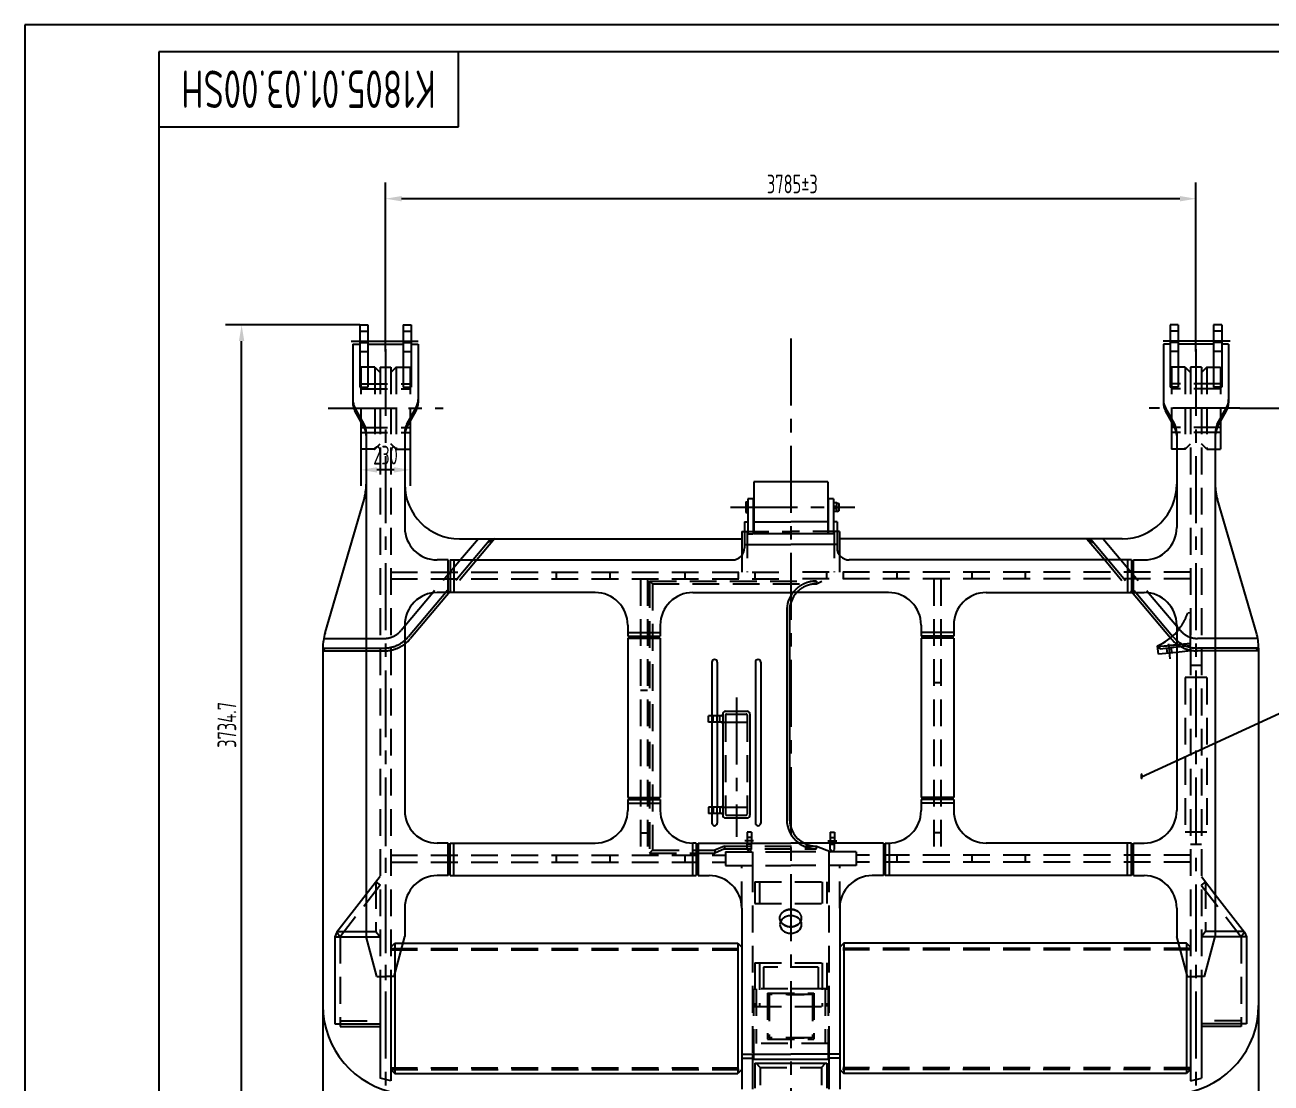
# Model space of a CAD drawing. Header units: millimetres. Extents: x 0 to 10500, y 0 to 7425.
# Drawn here: x 0 to 5819, y 2485 to 7425 of the extents above; entities that cross this region are included whole.
import ezdxf
from ezdxf.enums import TextEntityAlignment as Align

# ---------------------------------------------------------------- set-up
doc = ezdxf.new("R2010")
doc.units = ezdxf.units.MM
doc.header["$LTSCALE"] = 250
doc.linetypes.add('F', pattern=[0.75, 0.5, -0.25])
doc.linetypes.add('G', pattern=[2, 1.25, -0.25, 0.25, -0.25])
for name, color, linetype in [('01', 7, 'Continuous'), ('02', 1, 'Continuous'), ('04', 2, 'F'), ('05', 4, 'G'), ('08', 1, 'Continuous'), ('11', 3, 'Continuous')]:
    doc.layers.add(name, color=color, linetype=linetype)
doc.styles.get("Standard").update_dxf_attribs({"font": 'isocp', "width": 0.707, "bigfont": 'intecad.shx'})
doc.dimstyles.new('INTE', dxfattribs={"dimscale": 25, "dimtxt": 3.5, "dimasz": 3, "dimexe": 3, "dimexo": 0, "dimgap": 1, "dimtad": 1, "dimdec": 3, "dimzin": 9, "dimdsep": 46, "dimtxsty": 'Standard', "dimcen": 0, "dimclrd": 1, "dimclre": 1, "dimclrt": 3, "dimaunit": 1, "dimadec": 0, "dimazin": 0, "dimtfac": 1, "dimtdec": 3, "dimtmove": 0, "dimatfit": 0, "dimfxl": 1, "dimarcsym": 0})

# ---------------------------------------------------------------- blocks, each defined once
blk = doc.blocks.new('*D53')
at = {"layer": '08', "color": 1, "lineweight": -2}
for p, q in [((5673.8, 5635.6), (6094.2, 5635.6)), ((6019.2, 2364.6), (6019.2, 5560.6)), ((3576.3, 2289.6), (6094.2, 2289.6))]:
    blk.add_line(p, q, dxfattribs=at)
at = {"layer": '08', "color": 1}
for points in [[(6006.7, 5560.6), (6031.7, 5560.6), (6019.2, 5635.6)], [(6006.7, 2364.6), (6031.7, 2364.6), (6019.2, 2289.6)]]:
    blk.add_solid(points, dxfattribs=at)
at = {"layer": 'Defpoints', "color": 0}
for p in [(5673.8, 5635.6), (6019.2, 5635.6), (3576.3, 2289.6)]:
    blk.add_point(p, dxfattribs=at)
at = {"layer": '08', "color": 3, "insert": (5950.5, 3962.6), "char_height": 87.5, "attachment_point": 5, "rotation": 90}
blk.add_mtext('3346', dxfattribs=at)
blk = doc.blocks.new('*D54')
at = {"layer": '08', "color": 1, "lineweight": -2}
for p, q in [((1563.3, 6024.3), (937, 6024.3)), ((1012, 2364.6), (1012, 5949.3)), ((3576.3, 2289.6), (937, 2289.6))]:
    blk.add_line(p, q, dxfattribs=at)
at = {"layer": '08', "color": 1}
for points in [[(999.5, 5949.3), (1024.5, 5949.3), (1012, 6024.3)], [(999.5, 2364.6), (1024.5, 2364.6), (1012, 2289.6)]]:
    blk.add_solid(points, dxfattribs=at)
at = {"layer": 'Defpoints', "color": 0}
for p in [(1012, 6024.3), (1563.3, 6024.3), (3576.3, 2289.6)]:
    blk.add_point(p, dxfattribs=at)
at = {"layer": '08', "color": 3, "insert": (943.2, 4157), "char_height": 87.5, "attachment_point": 5, "rotation": 90}
blk.add_mtext('3734.7', dxfattribs=at)
blk = doc.blocks.new('*D52')
at = {"layer": '08', "color": 1, "lineweight": -2}
for p, q in [((1683.8, 5900.6), (1683.8, 6688.7)), ((5468.8, 5900.6), (5468.8, 6688.7)), ((5393.8, 6613.7), (1758.8, 6613.7))]:
    blk.add_line(p, q, dxfattribs=at)
at = {"layer": '08', "color": 1}
for points in [[(1758.8, 6626.2), (1758.8, 6601.2), (1683.8, 6613.7)], [(5393.8, 6626.2), (5393.8, 6601.2), (5468.8, 6613.7)]]:
    blk.add_solid(points, dxfattribs=at)
at = {"layer": 'Defpoints', "color": 0}
for p in [(1683.8, 6613.7), (1683.8, 5900.6), (5468.8, 5900.6)]:
    blk.add_point(p, dxfattribs=at)
at = {"layer": '08', "color": 3, "insert": (3583.7, 6682.4), "char_height": 87.5, "attachment_point": 5}
blk.add_mtext('3785%%p3', dxfattribs=at)
blk = doc.blocks.new('*D55')
at = {"layer": '08', "color": 1, "lineweight": -2}
for p, q in [((1391.3, 2847.3), (1391.3, 1779.2)), ((5761.3, 2847.3), (5761.3, 1779.2)), ((5686.3, 1854.2), (1466.3, 1854.2))]:
    blk.add_line(p, q, dxfattribs=at)
at = {"layer": '08', "color": 1}
for points in [[(1466.3, 1866.7), (1466.3, 1841.7), (1391.3, 1854.2)], [(5686.3, 1866.7), (5686.3, 1841.7), (5761.3, 1854.2)]]:
    blk.add_solid(points, dxfattribs=at)
at = {"layer": 'Defpoints', "color": 0}
for p in [(1391.3, 2847.3), (5761.3, 2847.3), (1391.3, 1854.2)]:
    blk.add_point(p, dxfattribs=at)
at = {"layer": '08', "color": 3, "insert": (3576.3, 1923), "char_height": 87.5, "attachment_point": 5}
blk.add_mtext('4370', dxfattribs=at)
blk = doc.blocks.new('*D56')
at = {"layer": '08', "color": 1, "lineweight": -2}
for p, q in [((1568.8, 5444.6), (1568.8, 5272.7)), ((1798.8, 5444.6), (1798.8, 5272.7)), ((1723.8, 5347.7), (1643.8, 5347.7))]:
    blk.add_line(p, q, dxfattribs=at)
at = {"layer": '08', "color": 1}
for points in [[(1643.8, 5360.2), (1643.8, 5335.2), (1568.8, 5347.7)], [(1723.8, 5360.2), (1723.8, 5335.2), (1798.8, 5347.7)]]:
    blk.add_solid(points, dxfattribs=at)
at = {"layer": 'Defpoints', "color": 0}
for p in [(1568.8, 5444.6), (1798.8, 5444.6), (1568.8, 5347.7)]:
    blk.add_point(p, dxfattribs=at)
at = {"layer": '08', "color": 3, "insert": (1683.8, 5416.4), "char_height": 87.5, "attachment_point": 5}
blk.add_mtext('230', dxfattribs=at)
blk = doc.blocks.new('*U70', base_point=(251.96, 168.31))
at = {"layer": '01'}
for p, q in [((251.96, 168.31), (251.96, 182.31)), ((195.96, 168.31), (251.96, 168.31))]:
    blk.add_line(p, q, dxfattribs=at)
blk = doc.blocks.new('*U71')
at = {"layer": '04'}
blk.add_blockref('*U70', (0, 0), dxfattribs=at)
blk = doc.blocks.new('*U72')
at = {"layer": '01'}
for points in [[(415, 292), (25, 292)], [(25, 292), (25, 5)]]:
    blk.add_lwpolyline(points, dxfattribs=at)
at = {"layer": '02'}
for points in [[(420, 297), (0, 297)], [(0, 297), (0, 0)]]:
    blk.add_lwpolyline(points, dxfattribs=at)

msp = doc.modelspace()

# ---------------------------------------------------------------- hatches: boundary and pattern name
at = {"layer": '02'}
for points in [[(2193.3372, 5025.6397), (2176.3281, 5025.6397), (2160.173, 5006.4924)], [(4976.3281, 5025.6397), (4959.3191, 5025.6397), (4992.4833, 5006.4924)], [(1404.3281, 4515.6397), (1391.3281, 4515.6397), (1391.3281, 4502.6397)], [(5300.9858, 4512.7418), (5289.9939, 4521.64), (5291.0407, 4511.695)], [(5761.3281, 4515.6397), (5748.3281, 4515.6397), (5761.3281, 4502.6397)]]:
    msp.add_hatch(color=256, dxfattribs=at).paths.add_polyline_path(points)

# ---------------------------------------------------------------- linework, layer by layer
for p, q in [((5293.6578, 4486.8323), (5289.4364, 4526.9361)), ((5378.2, 4530.9249), (5289.9939, 4521.64)), ((5289.9939, 4521.64), (5300.9858, 4512.7418)), ((5300.9858, 4512.7418), (5378.2, 4520.8696))]:
    msp.add_line(p, q)
msp.add_arc((5189.4441, 4760.426), 254, 293.18306968, 318.21121083)
at = {"layer": '01', "color": 7, "linetype": 'Continuous'}
for p, q in [((1563.3281, 6024.3397), (1563.3281, 5734.162)), ((1601.3281, 6024.3397), (1601.3281, 5734.162)), ((1766.3281, 6024.3397), (1766.3281, 5734.162)), ((1804.3281, 6024.3397), (1804.3281, 5734.162)), ((5348.3281, 6024.3397), (5348.3281, 5734.162)), ((5386.3281, 6024.3397), (5386.3281, 5734.162)), ((5551.3281, 6024.3397), (5551.3281, 5734.162)), ((5589.3281, 6024.3397), (5589.3281, 5734.162)), ((1531.3281, 5933.9621), (1563.3281, 5933.9621)), ((1531.3281, 5933.9621), (1531.3281, 5660.5274)), ((1601.3281, 5933.9621), (1766.3281, 5933.9621)), ((1804.3281, 5933.9621), (1836.3281, 5933.9621)), ((1836.3281, 5933.9621), (1836.3281, 5660.5274)), ((5316.3281, 5933.9621), (5316.3281, 5660.5274)), ((5348.3281, 5933.9621), (5316.3281, 5933.9621)), ((5551.3281, 5933.9621), (5386.3281, 5933.9621)), ((5621.3281, 5933.9621), (5589.3281, 5933.9621)), ((5621.3281, 5933.9621), (5621.3281, 5660.5274)), ((1584.2867, 5560.3956), (1540.8696, 5638.6593)), ((1584.2867, 5545.3956), (1540.8696, 5623.6593)), ((1783.3696, 5560.3956), (1826.7867, 5638.6593)), ((1783.3696, 5545.3956), (1826.7867, 5623.6593)), ((5369.2867, 5560.3956), (5325.8696, 5638.6593)), ((5369.2867, 5545.3956), (5325.8696, 5623.6593)), ((5568.3696, 5560.3956), (5611.7867, 5638.6593)), ((5568.3696, 5545.3956), (5611.7867, 5623.6593)), ((1568.8281, 5573.2612), (1568.8281, 5444.6397)), ((1798.8281, 5573.2612), (1798.8281, 5444.6397)), ((5353.8281, 5573.2612), (5353.8281, 5444.6397)), ((5583.8281, 5573.2612), (5583.8281, 5444.6397)), ((1593.8281, 5523.5274), (1593.8281, 3169.2423)), ((1773.8281, 5523.5274), (1773.8281, 5079.1397)), ((5378.8281, 5523.5274), (5378.8281, 5079.1397)), ((5558.8281, 5523.5274), (5558.8281, 3169.2423)), ((1593.8281, 5444.6397), (1568.8281, 5444.6397)), ((1773.8281, 5444.6397), (1798.8281, 5444.6397)), ((5378.8281, 5444.6397), (5353.8281, 5444.6397)), ((5558.8281, 5444.6397), (5583.8281, 5444.6397)), ((3748.8281, 5292.3341), (3403.8281, 5292.3341)), ((3403.8281, 5292.3341), (3403.8281, 5049.0463)), ((3748.8281, 5292.3341), (3748.8281, 5049.0463)), ((1401.5944, 4587.2663), (1583.5619, 5209.0131)), ((3366.3281, 5198.5637), (3376.3281, 5198.5637)), ((3366.3281, 5198.5637), (3366.3281, 5148.5637)), ((3376.3281, 5211.8767), (3376.3281, 5049.0463)), ((3401.3281, 5211.8767), (3376.3281, 5211.8767)), ((3376.3281, 5198.5637), (3376.3281, 5173.5637)), ((3401.3281, 5211.8767), (3401.3281, 5049.0463)), ((3751.3281, 5211.8767), (3751.3281, 5049.0463)), ((3776.3281, 5211.8767), (3751.3281, 5211.8767)), ((3776.3281, 5211.8767), (3776.3281, 5049.0463)), ((3791.3281, 5193.5637), (3801.3281, 5190.8842)), ((3801.3281, 5190.8842), (3801.3281, 5156.2432)), ((5751.0619, 4587.2663), (5569.0944, 5209.0131)), ((3366.3281, 5148.5637), (3376.3281, 5148.5637)), ((3376.3281, 5148.5637), (3376.3281, 5173.5637)), ((3791.3281, 5153.5637), (3801.3281, 5156.2432)), ((3360.266, 5104.7955), (3376.3281, 5104.7955)), ((3360.266, 5104.7955), (3360.266, 4984.1397)), ((3401.3281, 5104.7955), (3576.3281, 5104.7955)), ((3751.3281, 5104.7955), (3576.3281, 5104.7955)), ((3792.3902, 5104.7955), (3776.3281, 5104.7955)), ((3792.3902, 5104.7955), (3792.3902, 4984.1397)), ((2028.8281, 5025.6397), (3348.3281, 5025.6397)), ((2193.3372, 5025.6397), (2160.173, 5006.4924)), ((3348.3281, 5060.6397), (3348.3281, 4949.234)), ((3348.3281, 5060.6397), (3360.3281, 5060.6397)), ((3376.3281, 5049.0463), (3401.3281, 5049.0463)), ((3748.8281, 5049.0463), (3403.8281, 5049.0463)), ((3776.3281, 5049.0463), (3751.3281, 5049.0463)), ((3804.3281, 5060.6397), (3792.3281, 5060.6397)), ((3804.3281, 5060.6397), (3804.3281, 4949.234)), ((5123.8281, 5025.6397), (3804.3281, 5025.6397)), ((4959.3191, 5025.6397), (4992.4833, 5006.4924)), ((3360.266, 4999.1397), (3576.3281, 4999.1397)), ((3792.3902, 4999.1397), (3576.3281, 4999.1397)), ((1976.3281, 4927.1397), (1925.8281, 4927.1397)), ((1976.3281, 4775.1397), (1976.3281, 4927.1397)), ((1985.3281, 4927.1397), (3303.266, 4927.1397)), ((1985.3281, 4927.1397), (1985.3281, 4775.1397)), ((2003.3281, 4927.1397), (2003.3281, 4775.1397)), ((5167.3281, 4927.1397), (3849.3902, 4927.1397)), ((5149.3281, 4927.1397), (5149.3281, 4775.1397)), ((5167.3281, 4927.1397), (5167.3281, 4775.1397)), ((5176.3281, 4775.1397), (5176.3281, 4927.1397)), ((5176.3281, 4927.1397), (5226.8281, 4927.1397)), ((1976.3281, 4775.1397), (1925.8281, 4775.1397)), ((3119.3281, 4775.1397), (3576.3281, 4775.1397)), ((4033.3281, 4775.1397), (3576.3281, 4775.1397)), ((5176.3281, 4775.1397), (5226.8281, 4775.1397)), ((3557.3281, 4688.6397), (3557.3281, 3717.6397)), ((3570.3281, 4688.6397), (3570.3281, 3717.6397)), ((2815.3281, 4623.1397), (2815.3281, 4571.1397)), ((2967.3281, 4623.1397), (2967.3281, 4571.1397)), ((4185.3281, 4623.1397), (4185.3281, 4571.1397)), ((4337.3281, 4623.1397), (4337.3281, 4571.1397)), ((1395.3301, 4560.6397), (1593.8281, 4560.6397)), ((2815.3281, 4589.1397), (2967.3281, 4589.1397)), ((2815.3281, 4571.1397), (2967.3281, 4571.1397)), ((2815.3281, 4562.1397), (2815.3281, 3818.1397)), ((2815.3281, 4562.1397), (2967.3281, 4562.1397)), ((2967.3281, 4562.1397), (2967.3281, 3818.1397)), ((4337.3281, 4589.1397), (4185.3281, 4589.1397)), ((4337.3281, 4571.1397), (4185.3281, 4571.1397)), ((4185.3281, 4562.1397), (4185.3281, 3818.1397)), ((4337.3281, 4562.1397), (4185.3281, 4562.1397)), ((4337.3281, 4562.1397), (4337.3281, 3818.1397)), ((5757.3262, 4560.6397), (5558.8281, 4560.6397)), ((1391.3281, 4515.6397), (1391.3281, 3865.5965)), ((1391.3281, 4515.6397), (1593.8281, 4515.6397)), ((1404.3281, 4515.6397), (1391.3281, 4502.6397)), ((1391.3281, 4502.6397), (1593.8281, 4502.6397)), ((5378.2, 4495.7315), (5293.6578, 4486.8323)), ((5761.3281, 4515.6397), (5558.8281, 4515.6397)), ((5761.3281, 4502.6397), (5558.8281, 4502.6397)), ((5748.3281, 4515.6397), (5761.3281, 4502.6397)), ((5748.3281, 4515.6397), (5761.3281, 4502.6397)), ((5761.3281, 4515.6397), (5761.3281, 3865.5965)), ((3208.3281, 4449.6397), (3208.3281, 4199.1397)), ((3233.3281, 4449.6397), (3233.3281, 4199.1397)), ((3411.3281, 4449.6397), (3411.3281, 3698.6397)), ((3436.3281, 4449.6397), (3436.3281, 3698.6397)), ((3208.3281, 4170.1397), (3208.3281, 3773.1397)), ((3233.3281, 4170.1397), (3233.3281, 3773.1397)), ((1391.3281, 3865.5965), (1391.3281, 2847.3211)), ((5761.3281, 3865.5965), (5761.3281, 2847.3211)), ((2815.3281, 3818.1397), (2967.3281, 3818.1397)), ((2815.3281, 3809.1397), (2967.3281, 3809.1397)), ((2815.3281, 3809.1397), (2815.3281, 3757.1397)), ((2815.3281, 3791.1397), (2967.3281, 3791.1397)), ((2967.3281, 3809.1397), (2967.3281, 3757.1397)), ((4337.3281, 3818.1397), (4185.3281, 3818.1397)), ((4337.3281, 3809.1397), (4185.3281, 3809.1397)), ((4185.3281, 3809.1397), (4185.3281, 3757.1397)), ((4337.3281, 3791.1397), (4185.3281, 3791.1397)), ((4337.3281, 3809.1397), (4337.3281, 3757.1397)), ((3208.3281, 3744.1397), (3208.3281, 3698.6397)), ((3233.3281, 3744.1397), (3233.3281, 3698.6397)), ((3411.3281, 3710.1397), (3411.3281, 3698.6397)), ((3436.3281, 3710.1397), (3436.3281, 3698.6397)), ((1976.3281, 3605.1397), (1925.8281, 3605.1397)), ((1976.3281, 3453.1397), (1976.3281, 3605.1397)), ((1985.3281, 3605.1397), (2663.3281, 3605.1397)), ((1985.3281, 3453.1397), (1985.3281, 3605.1397)), ((2003.3281, 3453.1397), (2003.3281, 3605.1397)), ((3116.8281, 3605.1397), (3116.8281, 3453.1397)), ((3134.8281, 3605.1397), (3119.3281, 3605.1397)), ((3134.8281, 3605.1397), (3134.8281, 3453.1397)), ((3143.8281, 3605.1397), (3576.3281, 3605.1397)), ((3143.8281, 3605.1397), (3143.8281, 3453.1397)), ((4008.8281, 3605.1397), (3576.3281, 3605.1397)), ((4008.8281, 3605.1397), (4008.8281, 3453.1397)), ((4017.8281, 3605.1397), (4017.8281, 3453.1397)), ((4017.8281, 3605.1397), (4033.3281, 3605.1397)), ((4035.8281, 3605.1397), (4035.8281, 3453.1397)), ((5167.3281, 3605.1397), (4489.3281, 3605.1397)), ((5149.3281, 3453.1397), (5149.3281, 3605.1397)), ((5167.3281, 3453.1397), (5167.3281, 3605.1397)), ((5176.3281, 3453.1397), (5176.3281, 3605.1397)), ((5176.3281, 3605.1397), (5226.8281, 3605.1397)), ((1976.3281, 3453.1397), (1925.8281, 3453.1397)), ((1985.3281, 3453.1397), (3134.8281, 3453.1397)), ((3143.8281, 3453.1397), (3195.8281, 3453.1397)), ((4008.8281, 3453.1397), (3956.8281, 3453.1397)), ((5167.3281, 3453.1397), (4017.8281, 3453.1397)), ((5176.3281, 3453.1397), (5226.8281, 3453.1397)), ((1593.8281, 3365.5024), (1457.324, 3189.3748)), ((5558.8281, 3365.5024), (5695.3323, 3189.3748)), ((3347.8281, 3301.1397), (3347.8281, 2455.6397)), ((3804.8281, 3301.1397), (3804.8281, 2455.6397)), ((3804.8281, 3301.1397), (3804.8281, 2620.1397)), ((1457.324, 3189.3748), (1447.8281, 3167.6397)), ((1447.8281, 3167.6397), (1447.8281, 2761.6397)), ((1457.324, 3189.3748), (1472.1081, 3167.6397)), ((5695.3323, 3189.3748), (5680.5482, 3167.6397)), ((5695.3323, 3189.3748), (5704.8281, 3167.6397)), ((5704.8281, 3167.6397), (5704.8281, 2761.6397)), ((1658.8281, 2982.6397), (1658.8281, 2508.0372)), ((1708.8281, 2982.6397), (1708.8281, 2494.6397)), ((5443.8281, 2982.6397), (5443.8281, 2494.6397)), ((5493.8281, 2982.6397), (5493.8281, 2508.0372)), ((3347.8281, 2620.1397), (3576.3281, 2620.1397)), ((3397.8281, 2620.1397), (3397.8281, 2455.6397)), ((3401.8281, 2620.1397), (3401.8281, 2594.203)), ((3804.8281, 2620.1397), (3576.3281, 2620.1397)), ((3750.8281, 2620.1397), (3750.8281, 2594.203)), ((3754.8281, 2620.1397), (3754.8281, 2455.6397)), ((3347.8281, 2601.3397), (3397.8281, 2601.3397)), ((3750.8281, 2594.203), (3401.8281, 2594.203)), ((3804.8281, 2601.3397), (3754.8281, 2601.3397))]:
    msp.add_line(p, q, dxfattribs=at)
at = {"layer": '01'}
for p, q in [((1563.3281, 6024.3397), (1601.3281, 6024.3397)), ((1766.3281, 6024.3397), (1804.3281, 6024.3397)), ((5386.3281, 6024.3397), (5348.3281, 6024.3397)), ((5589.3281, 6024.3397), (5551.3281, 6024.3397)), ((1563.3281, 5748.9124), (1601.3281, 5748.9124)), ((1563.3281, 5734.162), (1601.3281, 5734.162)), ((1766.3281, 5748.9124), (1804.3281, 5748.9124)), ((1766.3281, 5734.162), (1804.3281, 5734.162)), ((5386.3281, 5748.9124), (5348.3281, 5748.9124)), ((5386.3281, 5734.162), (5348.3281, 5734.162)), ((5589.3281, 5748.9124), (5551.3281, 5748.9124)), ((5589.3281, 5734.162), (5551.3281, 5734.162)), ((2117.4507, 5025.6397), (2034.3436, 4927.1397)), ((2176.3281, 5025.6397), (2093.221, 4927.1397)), ((2193.3372, 5025.6397), (2110.23, 4927.1397)), ((4959.3191, 5025.6397), (5042.4263, 4927.1397)), ((4976.3281, 5025.6397), (5059.4353, 4927.1397)), ((5035.2056, 5025.6397), (5118.3127, 4927.1397)), ((1904.8723, 4773.6882), (1773.8281, 4618.3725)), ((1964.9744, 4775.1397), (1790.9731, 4568.9106)), ((1985.3281, 4779.104), (1800.909, 4560.5274)), ((2663.3281, 4775.1397), (1985.3281, 4775.1397)), ((4489.3281, 4775.1397), (5167.3281, 4775.1397)), ((5167.3281, 4779.104), (5349.4955, 4563.1963)), ((5187.6819, 4775.1397), (5359.3772, 4571.6437)), ((5247.784, 4773.6882), (5378.8281, 4618.3725)), ((1773.8281, 4623.1397), (1773.8281, 3757.1397)), ((5378.8281, 4623.1397), (5378.8281, 3757.1397)), ((3191.8281, 4170.1397), (3191.8281, 4199.1397)), ((3252.8281, 4199.1397), (3191.8281, 4199.1397)), ((3258.8281, 4207.6397), (3258.8281, 3735.6397)), ((3271.8281, 4220.6397), (3372.8281, 4220.6397)), ((3385.8281, 4207.6397), (3385.8281, 3735.6397)), ((3252.8281, 4170.1397), (3191.8281, 4170.1397)), ((3191.8281, 3773.1397), (3191.8281, 3744.1397)), ((3252.8281, 3773.1397), (3191.8281, 3773.1397)), ((3252.8281, 3744.1397), (3191.8281, 3744.1397)), ((3271.8281, 3722.6397), (3372.8281, 3722.6397)), ((3392.3281, 3656.6397), (3372.3281, 3656.6397)), ((3372.3281, 3656.6397), (3372.3281, 3605.1397)), ((3392.3281, 3656.6397), (3392.3281, 3605.1397)), ((3760.3281, 3656.6397), (3780.3281, 3656.6397)), ((3760.3281, 3656.6397), (3760.3281, 3605.1397)), ((3780.3281, 3656.6397), (3780.3281, 3605.1397)), ((1773.8281, 3301.1397), (1773.8281, 3169.2423)), ((5378.8281, 3301.1397), (5378.8281, 3169.2423)), ((1447.8281, 3167.6397), (1593.8281, 3167.6397)), ((1459.8544, 3192.6397), (1593.8281, 3192.6397)), ((1643.8281, 2982.6397), (1593.8281, 3169.2423)), ((1723.8281, 2982.6397), (1773.8281, 3169.2423)), ((5428.8281, 2982.6397), (5378.8281, 3169.2423)), ((5508.8281, 2982.6397), (5558.8281, 3169.2423)), ((5692.8019, 3192.6397), (5558.8281, 3192.6397)), ((5704.8281, 3167.6397), (5558.8281, 3167.6397)), ((1757.5897, 3138.6397), (3328.8281, 3138.6397)), ((3328.8281, 3138.6397), (3328.8281, 2529.3943)), ((3328.8281, 3138.6397), (3347.8281, 3119.6397)), ((3347.8281, 3089.6397), (3347.8281, 2518.3943)), ((3823.8281, 3138.6397), (3804.8281, 3119.6397)), ((3823.8281, 3138.6397), (3823.8281, 2529.3943)), ((5395.0665, 3138.6397), (3823.8281, 3138.6397)), ((1727.8281, 3027.5679), (1727.8281, 2529.3943)), ((5424.8281, 3027.5679), (5424.8281, 2529.3943)), ((1643.8281, 2982.6397), (1683.8281, 2982.6397)), ((1723.8281, 2982.6397), (1683.8281, 2982.6397)), ((5428.8281, 2982.6397), (5468.8281, 2982.6397)), ((5508.8281, 2982.6397), (5468.8281, 2982.6397)), ((1447.8281, 2761.6397), (1658.8281, 2761.6397)), ((1472.8281, 2761.6397), (1472.8281, 2749.6397)), ((1472.8281, 2749.6397), (1658.8281, 2749.6397)), ((5704.8281, 2761.6397), (5493.8281, 2761.6397)), ((5679.8281, 2749.6397), (5493.8281, 2749.6397)), ((5679.8281, 2761.6397), (5679.8281, 2749.6397)), ((3408.3281, 2577.2397), (3744.3281, 2577.2397)), ((3408.3281, 2577.2397), (3408.3281, 2461.6397)), ((3744.3281, 2577.2397), (3744.3281, 2461.6397)), ((1708.8281, 2494.6397), (1658.8281, 2508.0372)), ((1708.8281, 2548.3943), (1727.8281, 2529.3943)), ((1727.8281, 2529.3943), (3328.8281, 2529.3943)), ((3347.8281, 2548.3943), (3328.8281, 2529.3943)), ((3804.8281, 2548.3943), (3823.8281, 2529.3943)), ((5424.8281, 2529.3943), (3823.8281, 2529.3943)), ((5443.8281, 2548.3943), (5424.8281, 2529.3943)), ((5443.8281, 2494.6397), (5493.8281, 2508.0372))]:
    msp.add_line(p, q, dxfattribs=at)
at = {"layer": '01', "color": 7, "linetype": 'Continuous'}
msp.add_circle((3785.3281, 5173.5637), 4, dxfattribs=at)
for centre, radius, start, end in [((1607.3281, 5675.5274), 76, 180, 209.01950305), ((1607.3281, 5660.5274), 76, 180, 209.01950305), ((1760.3281, 5675.5274), 76, 330.98049695, 0), ((1760.3281, 5660.5274), 76, 330.98049695, 0), ((5392.3281, 5675.5274), 76, 180, 209.01950305), ((5392.3281, 5660.5274), 76, 180, 209.01950305), ((5545.3281, 5675.5274), 76, 330.98049695, 0), ((5545.3281, 5660.5274), 76, 330.98049695, 0), ((1517.8281, 5523.5274), 76, 0, 29.01950305), ((1517.8281, 5508.5274), 76, 0, 29.01950305), ((1849.8281, 5523.5274), 76, 150.98049695, 180), ((1849.8281, 5508.5274), 76, 150.98049695, 180), ((5302.8281, 5523.5274), 76, 0, 29.01950305), ((5302.8281, 5508.5274), 76, 0, 29.01950305), ((5634.8281, 5523.5274), 76, 150.98049695, 180), ((5634.8281, 5508.5274), 76, 150.98049695, 180), ((1338.8281, 5280.6397), 255, 343.68674889, 0), ((2028.8281, 5280.6397), 255, 180, 270), ((5123.8281, 5280.6397), 255, 270, 0), ((5813.8281, 5280.6397), 255, 180, 196.31325111), ((1925.8281, 5079.1397), 152, 180, 270), ((5226.8281, 5079.1397), 152, 270, 0), ((3303.266, 4984.1397), 57, 270, 0), ((3849.3902, 4984.1397), 57, 180, 270), ((3119.3281, 4623.1397), 152, 90, 180), ((4033.3281, 4623.1397), 152, 0, 90), ((1646.3281, 4515.6397), 255, 163.68674889, 180), ((5506.3281, 4515.6397), 255, 0, 16.31325111), ((1925.8281, 3757.1397), 152, 180, 270), ((2663.3281, 3757.1397), 152, 270, 0), ((3119.3281, 3757.1397), 152, 180, 270), ((4033.3281, 3757.1397), 152, 270, 0), ((4489.3281, 3757.1397), 152, 180, 270), ((5226.8281, 3757.1397), 152, 270, 0), ((3195.8281, 3301.1397), 152, 0, 90), ((3956.8281, 3301.1397), 152, 90, 180), ((1806.3281, 2847.3211), 415, 180, 260.782598), ((5346.3281, 2847.3211), 415, 279.217402, 0)]:
    msp.add_arc(centre, radius, start, end, dxfattribs=at)
at = {"layer": '01'}
for centre, radius, start, end in [((1925.8281, 4623.1397), 152, 90, 180), ((2663.3281, 4623.1397), 152, 0, 90), ((3697.3281, 4688.6397), 140, 141.84018, 180), ((3697.3281, 4688.6397), 127, 137.07015431, 180), ((4489.3281, 4623.1397), 152, 90, 180), ((5226.8281, 4623.1397), 152, 0, 90), ((1676.3281, 4665.6397), 150, 310.54160187, 319.84474789), ((1676.3281, 4665.6397), 150, 310.54160187, 319.84474789), ((1676.3281, 4665.6397), 163, 306.73819561, 319.84474789), ((3220.8281, 4449.6397), 12.5, 0, 180), ((3423.8281, 4449.6397), 12.5, 0, 180), ((3252.8281, 4205.1397), 6, 270, 0), ((3271.8281, 4207.6397), 13, 90, 180), ((3372.8281, 4207.6397), 13, 0, 90), ((3252.8281, 4164.1397), 6, 0, 90), ((3252.8281, 3779.1397), 6, 270, 0), ((3252.8281, 3738.1397), 6, 0, 90), ((3271.8281, 3735.6397), 13, 180, 270), ((3372.8281, 3735.6397), 13, 270, 0), ((3220.8281, 3698.6397), 12.5, 180, 0), ((3423.8281, 3698.6397), 12.5, 180, 0), ((3697.3281, 3717.6397), 140, 180, 233.47251492), ((3697.3281, 3717.6397), 127, 180, 242.35343643), ((1925.8281, 3301.1397), 152, 90, 180), ((5226.8281, 3301.1397), 152, 0, 90)]:
    msp.add_arc(centre, radius, start, end, dxfattribs=at)
at = {"layer": '01', "extrusion": (0, 0, -1)}
msp.add_ellipse((3576.3281, 3225.103), major_axis=(-51, 0), ratio=0.800588287, dxfattribs=at)
msp.add_ellipse((3576.3281, 3255.0637), major_axis=(-51, 0), ratio=0.800588287, start_param=3.517262926, end_param=5.907515035, dxfattribs=at)
at = {"layer": '01'}
msp.add_ellipse((3576.3281, 3255.0637), major_axis=(51, 0), ratio=0.800588287, start_param=3.517262926, end_param=5.907515035, dxfattribs=at)
at = {"layer": '02'}
msp.add_line((5214.8319, 3913.9606), (6358.2927, 4441.9734), dxfattribs=at)
at = {"layer": '04', "color": 2, "linetype": 'F'}
for p, q in [((1563.3281, 5995.9397), (1601.3281, 5995.9397)), ((1766.3281, 5995.9397), (1804.3281, 5995.9397)), ((5386.3281, 5995.9397), (5348.3281, 5995.9397)), ((5589.3281, 5995.9397), (5551.3281, 5995.9397)), ((1563.3281, 5942.693), (1601.3281, 5942.693)), ((1766.3281, 5942.693), (1804.3281, 5942.693)), ((5386.3281, 5942.693), (5348.3281, 5942.693)), ((5589.3281, 5942.693), (5551.3281, 5942.693)), ((1563.3281, 5900.7397), (1601.3281, 5900.7397)), ((1766.3281, 5900.7397), (1804.3281, 5900.7397)), ((5386.3281, 5900.7397), (5348.3281, 5900.7397)), ((5589.3281, 5900.7397), (5551.3281, 5900.7397)), ((1568.8281, 5826.6397), (1568.8281, 5573.2612)), ((1633.8281, 5826.6397), (1568.8281, 5826.6397)), ((1633.8281, 5826.6397), (1633.8281, 5444.6397)), ((1633.8281, 5826.6397), (1658.8281, 5801.6397)), ((1658.8281, 5826.6397), (1658.8281, 2982.6397)), ((1658.8281, 5826.6397), (1708.8281, 5826.6397)), ((1708.8281, 5826.6397), (1708.8281, 2982.6397)), ((1733.8281, 5826.6397), (1708.8281, 5801.6397)), ((1733.8281, 5826.6397), (1733.8281, 5444.6397)), ((1733.8281, 5826.6397), (1798.8281, 5826.6397)), ((1798.8281, 5826.6397), (1798.8281, 5573.2612)), ((5353.8281, 5826.6397), (5353.8281, 5573.2612)), ((5418.8281, 5826.6397), (5353.8281, 5826.6397)), ((5418.8281, 5826.6397), (5418.8281, 5444.6397)), ((5418.8281, 5826.6397), (5443.8281, 5801.6397)), ((5443.8281, 5826.6397), (5443.8281, 2982.6397)), ((5493.8281, 5826.6397), (5443.8281, 5826.6397)), ((5493.8281, 5826.6397), (5493.8281, 2982.6397)), ((5518.8281, 5826.6397), (5493.8281, 5801.6397)), ((5518.8281, 5826.6397), (5518.8281, 5444.6397)), ((5518.8281, 5826.6397), (5583.8281, 5826.6397)), ((5583.8281, 5826.6397), (5583.8281, 5573.2612)), ((1568.8281, 5749.6397), (1798.8281, 5749.6397)), ((1568.8281, 5725.6397), (1798.8281, 5725.6397)), ((5583.8281, 5749.6397), (5353.8281, 5749.6397)), ((5583.8281, 5725.6397), (5353.8281, 5725.6397)), ((1568.8281, 5545.6397), (1798.8281, 5545.6397)), ((5583.8281, 5545.6397), (5353.8281, 5545.6397)), ((1568.8281, 5521.6397), (1798.8281, 5521.6397)), ((5583.8281, 5521.6397), (5353.8281, 5521.6397)), ((1633.8281, 5444.6397), (1593.8281, 5444.6397)), ((1633.8281, 5444.6397), (1658.8281, 5469.6397)), ((1733.8281, 5444.6397), (1708.8281, 5469.6397)), ((1733.8281, 5444.6397), (1773.8281, 5444.6397)), ((5418.8281, 5444.6397), (5378.8281, 5444.6397)), ((5418.8281, 5444.6397), (5443.8281, 5469.6397)), ((5518.8281, 5444.6397), (5493.8281, 5469.6397)), ((5518.8281, 5444.6397), (5558.8281, 5444.6397)), ((3348.3281, 5060.6397), (3576.3281, 5060.6397)), ((3373.3281, 5060.6397), (3373.3281, 4870.6397)), ((3804.3281, 5060.6397), (3576.3281, 5060.6397)), ((3779.3281, 5060.6397), (3779.3281, 4870.6397)), ((3348.3281, 4949.234), (3348.3281, 4870.6397)), ((3804.3281, 4949.234), (3804.3281, 4870.6397)), ((2034.3436, 4927.1397), (1904.8723, 4773.6882)), ((2093.221, 4927.1397), (1964.9744, 4775.1397)), ((2110.23, 4927.1397), (1985.3281, 4779.104)), ((5042.4263, 4927.1397), (5167.3281, 4779.104)), ((5059.4353, 4927.1397), (5187.6819, 4775.1397)), ((5118.3127, 4927.1397), (5247.784, 4773.6882)), ((1708.8281, 4870.6397), (3576.3281, 4870.6397)), ((1708.8281, 4838.6397), (3576.3281, 4838.6397)), ((2875.3281, 4838.6397), (2875.3281, 3548.6397)), ((2907.3281, 4838.6397), (2907.3281, 3548.6397)), ((5443.8281, 4870.6397), (3576.3281, 4870.6397)), ((5443.8281, 4838.6397), (3576.3281, 4838.6397)), ((4245.3281, 4838.6397), (4245.3281, 3548.6397)), ((4277.3281, 4838.6397), (4277.3281, 3548.6397)), ((2917.3281, 4828.6397), (2917.3281, 3558.6397)), ((2917.3281, 4828.6397), (3697.3281, 4828.6397)), ((2917.3281, 4828.6397), (2930.3281, 4815.6397)), ((2930.3281, 4815.6397), (2930.3281, 3571.6397)), ((2930.3281, 4815.6397), (3697.3281, 4815.6397)), ((3697.3281, 4815.6397), (3721.2446, 4828.6397)), ((3697.3281, 4828.6397), (3697.3281, 4815.6397)), ((5443.2, 4680.5515), (5430.097, 4679.1723)), ((5443.2, 4527.7117), (5443.2, 4680.5515)), ((1773.8281, 4618.3725), (1756.5796, 4597.9293)), ((5378.8281, 4618.3725), (5396.0767, 4597.9293)), ((1593.8281, 4560.6397), (1676.3281, 4560.6397)), ((5349.4955, 4563.1963), (5351.7473, 4560.5274)), ((5359.3772, 4571.6437), (5361.6832, 4568.9106)), ((5558.8281, 4560.6397), (5476.3281, 4560.6397)), ((1593.8281, 4515.6397), (1676.3281, 4515.6397)), ((1593.8281, 4515.6397), (1676.3281, 4515.6397)), ((1593.8281, 4502.6397), (1676.3281, 4502.6397)), ((5443.4094, 4535.778), (5292.1922, 4519.8604)), ((5331.3182, 4515.9347), (5333.9353, 4491.0721)), ((5352.2028, 4518.1331), (5354.8199, 4493.2704)), ((5443.2, 4537.767), (5378.2, 4530.9249)), ((5378.2, 4520.8696), (5443.2, 4527.7117)), ((5443.8281, 4502.6397), (5378.2, 4495.7315)), ((5443.8281, 4502.6397), (5441.211, 4527.5024)), ((5558.8281, 4515.6397), (5476.3281, 4515.6397)), ((5558.8281, 4515.6397), (5476.3281, 4515.6397)), ((5558.8281, 4502.6397), (5476.3281, 4502.6397)), ((5417.8281, 4377.6397), (5417.8281, 3655.6397)), ((5519.8281, 4377.6397), (5519.8281, 3655.6397)), ((2875.3281, 4319.6397), (2907.3281, 4319.6397)), ((4277.3281, 4353.6397), (4245.3281, 4353.6397)), ((3208.3281, 4199.1397), (3208.3281, 4170.1397)), ((3213.8281, 4170.1397), (3213.8281, 4199.1397)), ((3233.3281, 4170.1397), (3233.3281, 4199.1397)), ((3245.8281, 4170.1397), (3245.8281, 4199.1397)), ((3271.8281, 4202.6397), (3271.8281, 3740.6397)), ((3276.8281, 4207.6397), (3367.8281, 4207.6397)), ((3372.8281, 4202.6397), (3372.8281, 3740.6397)), ((3252.8281, 4170.1397), (3385.8281, 4170.1397)), ((3208.3281, 3773.1397), (3208.3281, 3744.1397)), ((3213.8281, 3773.1397), (3213.8281, 3744.1397)), ((3233.3281, 3744.1397), (3233.3281, 3773.1397)), ((3245.8281, 3773.1397), (3245.8281, 3744.1397)), ((3252.8281, 3773.1397), (3385.8281, 3773.1397)), ((3276.8281, 3735.6397), (3367.8281, 3735.6397)), ((2875.3281, 3653.6397), (2907.3281, 3653.6397)), ((3392.3281, 3631.6397), (3372.3281, 3631.6397)), ((3760.3281, 3631.6397), (3780.3281, 3631.6397)), ((4277.3281, 3653.6397), (4245.3281, 3653.6397)), ((2917.3281, 3558.6397), (2930.3281, 3571.6397)), ((2917.3281, 3558.6397), (3222.3281, 3558.6397)), ((2930.3281, 3571.6397), (3222.3281, 3571.6397)), ((3267.3281, 3590.6397), (3222.3281, 3571.6397)), ((3267.3281, 3577.6397), (3222.3281, 3558.6397)), ((3222.3281, 3571.6397), (3222.3281, 3558.6397)), ((3267.3281, 3590.6397), (3697.3281, 3590.6397)), ((3267.3281, 3590.6397), (3267.3281, 3577.6397)), ((3267.3281, 3577.6397), (3697.3281, 3577.6397)), ((3271.3281, 3564.6397), (3576.3281, 3564.6397)), ((3271.3281, 3564.6397), (3271.3281, 3500.6397)), ((3372.3281, 3574.6397), (3372.3281, 3605.1397)), ((3392.3281, 3599.6397), (3372.3281, 3599.6397)), ((3382.3281, 3564.6397), (3372.3281, 3574.6397)), ((3382.3281, 3564.6397), (3392.3281, 3574.6397)), ((3392.3281, 3574.6397), (3392.3281, 3605.1397)), ((3881.3281, 3564.6397), (3576.3281, 3564.6397)), ((3697.3281, 3590.6397), (3764.603, 3564.6397)), ((3697.3281, 3577.6397), (3697.3281, 3590.6397)), ((3760.3281, 3574.6397), (3760.3281, 3605.1397)), ((3760.3281, 3599.6397), (3780.3281, 3599.6397)), ((3770.3281, 3564.6397), (3760.3281, 3574.6397)), ((3770.3281, 3564.6397), (3780.3281, 3574.6397)), ((3780.3281, 3574.6397), (3780.3281, 3605.1397)), ((3881.3281, 3564.6397), (3881.3281, 3500.6397)), ((1708.8281, 3548.6397), (3271.3281, 3548.6397)), ((1708.8281, 3516.6397), (3271.3281, 3516.6397)), ((3271.3281, 3500.6397), (3576.3281, 3500.6397)), ((3347.8281, 3301.1397), (3347.8281, 3500.6397)), ((3397.8281, 3500.6397), (3397.8281, 2620.1397)), ((3881.3281, 3500.6397), (3576.3281, 3500.6397)), ((3754.8281, 3500.6397), (3754.8281, 2620.1397)), ((3804.8281, 3301.1397), (3804.8281, 3500.6397)), ((5443.8281, 3548.6397), (3881.3281, 3548.6397)), ((5443.8281, 3516.6397), (3881.3281, 3516.6397)), ((1658.8281, 3449.3702), (1593.8281, 3365.5024)), ((5493.8281, 3449.3702), (5558.8281, 3365.5024)), ((1658.9469, 3408.7128), (1472.1081, 3167.6397)), ((1639.1868, 3424.0275), (1639.1868, 3192.6397)), ((1639.1868, 3424.0275), (1658.9469, 3408.7128)), ((3408.0781, 3424.6397), (3408.0781, 3322.6397)), ((3408.0781, 3424.6397), (3744.5781, 3424.6397)), ((3430.0781, 3424.6397), (3430.0781, 3322.6397)), ((3722.5781, 3424.6397), (3722.5781, 3322.6397)), ((3744.5781, 3424.6397), (3744.5781, 3322.6397)), ((5513.4695, 3424.0275), (5493.7094, 3408.7128)), ((5493.7094, 3408.7128), (5680.5482, 3167.6397)), ((5513.4695, 3424.0275), (5513.4695, 3192.6397)), ((3408.0781, 3322.6397), (3744.5781, 3322.6397)), ((1472.8281, 3167.6397), (1472.8281, 2761.6397)), ((1593.8281, 3192.6397), (1639.1868, 3192.6397)), ((1593.8281, 3167.6397), (1658.8281, 3167.6397)), ((1639.1868, 3192.6397), (1658.8281, 3167.6397)), ((5513.4695, 3192.6397), (5493.8281, 3167.6397)), ((5558.8281, 3167.6397), (5493.8281, 3167.6397)), ((5558.8281, 3192.6397), (5513.4695, 3192.6397)), ((5679.8281, 3167.6397), (5679.8281, 2761.6397)), ((1708.8281, 3119.6397), (1727.8281, 3138.6397)), ((1708.8281, 3113.6397), (3347.8281, 3113.6397)), ((1708.8281, 3106.6397), (3347.8281, 3106.6397)), ((1727.8281, 3138.6397), (1727.8281, 3027.5679)), ((1727.8281, 3138.6397), (1757.5897, 3138.6397)), ((5443.8281, 3113.6397), (3804.8281, 3113.6397)), ((5443.8281, 3106.6397), (3804.8281, 3106.6397)), ((5424.8281, 3138.6397), (5395.0665, 3138.6397)), ((5443.8281, 3119.6397), (5424.8281, 3138.6397)), ((5424.8281, 3138.6397), (5424.8281, 3027.5679)), ((3408.0781, 3045.6397), (3744.5781, 3045.6397)), ((3408.0781, 3045.6397), (3408.0781, 2842.6397)), ((3430.0781, 3045.6397), (3430.0781, 2842.6397)), ((3703.8281, 3026.203), (3448.8281, 3026.203)), ((3448.8281, 3026.203), (3448.8281, 2924.203)), ((3703.8281, 3026.203), (3703.8281, 2924.203)), ((3722.5781, 3045.6397), (3722.5781, 2842.6397)), ((3744.5781, 3045.6397), (3744.5781, 2842.6397)), ((3750.8281, 2924.203), (3401.8281, 2924.203)), ((3401.8281, 2924.203), (3401.8281, 2670.203)), ((3414.8281, 2924.203), (3414.8281, 2670.203)), ((3703.8281, 2924.203), (3448.8281, 2924.203)), ((3737.8281, 2924.203), (3737.8281, 2670.203)), ((3750.8281, 2924.203), (3750.8281, 2670.203)), ((3468.3281, 2905.203), (3684.3281, 2905.203)), ((3468.3281, 2905.203), (3468.3281, 2689.203)), ((3677.8281, 2898.703), (3474.8281, 2898.703)), ((3474.8281, 2898.703), (3474.8281, 2695.703)), ((3560.5973, 2898.703), (3638.5973, 2898.703)), ((3677.8281, 2898.703), (3677.8281, 2695.703)), ((3684.3281, 2905.203), (3684.3281, 2689.203)), ((3408.0781, 2842.6397), (3744.5781, 2842.6397)), ((1472.8281, 2774.6397), (1658.8281, 2774.6397)), ((5679.8281, 2774.6397), (5493.8281, 2774.6397)), ((3468.3281, 2689.203), (3684.3281, 2689.203)), ((3677.8281, 2695.703), (3474.8281, 2695.703)), ((3560.5973, 2695.703), (3638.5973, 2695.703)), ((3401.8281, 2670.203), (3401.8281, 2620.1397)), ((3750.8281, 2670.203), (3401.8281, 2670.203)), ((3750.8281, 2670.203), (3750.8281, 2620.1397)), ((3433.3281, 2558.2397), (3414.3281, 2577.2397)), ((3719.3281, 2558.2397), (3738.3281, 2577.2397)), ((1708.8281, 2555.6397), (3347.8281, 2555.6397)), ((1709.7137, 2547.5087), (3346.9426, 2547.5087)), ((3433.3281, 2558.2397), (3719.3281, 2558.2397)), ((3433.3281, 2558.2397), (3433.3281, 2474.6397)), ((3719.3281, 2558.2397), (3719.3281, 2474.6397)), ((5443.8281, 2555.6397), (3804.8281, 2555.6397)), ((5442.9426, 2547.5087), (3805.7137, 2547.5087))]:
    msp.add_line(p, q, dxfattribs=at)
at = {"layer": '04'}
for p, q in [((2481.3281, 4870.6397), (2481.3281, 4838.6397)), ((2731.3281, 4870.6397), (2731.3281, 4838.6397)), ((3081.3281, 4870.6397), (3081.3281, 4838.6397)), ((3331.3281, 4870.6397), (3331.3281, 4838.6397)), ((3408.8281, 4870.6397), (3408.8281, 4838.6397)), ((3743.8281, 4870.6397), (3743.8281, 4838.6397)), ((3821.3281, 4870.6397), (3821.3281, 4838.6397)), ((4071.3281, 4870.6397), (4071.3281, 4838.6397)), ((4421.3281, 4870.6397), (4421.3281, 4838.6397)), ((4671.3281, 4870.6397), (4671.3281, 4838.6397)), ((5493.8281, 4434.6397), (5443.8281, 4434.6397)), ((5519.8281, 4377.6397), (5417.8281, 4377.6397)), ((5519.8281, 3655.6397), (5417.8281, 3655.6397)), ((3398.3281, 3564.6397), (3398.3281, 3500.6397)), ((3754.3281, 3564.6397), (3754.3281, 3500.6397)), ((5493.8281, 3598.6397), (5443.8281, 3598.6397)), ((2481.3281, 3548.6397), (2481.3281, 3516.6397)), ((2731.3281, 3548.6397), (2731.3281, 3516.6397)), ((3081.3281, 3548.6397), (3081.3281, 3516.6397)), ((4071.3281, 3548.6397), (4071.3281, 3516.6397)), ((4421.3281, 3548.6397), (4421.3281, 3516.6397)), ((4671.3281, 3548.6397), (4671.3281, 3516.6397)), ((3750.8281, 2670.203), (3401.8281, 2670.203))]:
    msp.add_line(p, q, dxfattribs=at)
at = {"layer": '04', "color": 2, "linetype": 'F'}
for centre, radius, start, end in [((3697.3281, 4688.6397), 140, 90, 141.84018), ((3697.3281, 4688.6397), 127, 90, 137.07015431), ((5189.4441, 4760.426), 254, 318.21121083, 341.3433241), ((1676.3281, 4665.6397), 105, 270, 319.84474789), ((5476.3281, 4665.6397), 105, 220.15525211, 270), ((1676.3281, 4665.6397), 150, 270, 310.54160187), ((5476.3281, 4665.6397), 163, 220.15525211, 233.26180439), ((5476.3281, 4665.6397), 150, 220.15525211, 229.45839813), ((5476.3281, 4665.6397), 150, 220.15525211, 229.45839813), ((5476.3281, 4665.6397), 150, 229.45839813, 270), ((1676.3281, 4665.6397), 163, 270, 306.73819561), ((5476.3281, 4665.6397), 163, 233.26180439, 270), ((3276.8281, 4202.6397), 5, 90, 180), ((3367.8281, 4202.6397), 5, 0, 90), ((3276.8281, 3740.6397), 5, 180, 270), ((3367.8281, 3740.6397), 5, 270, 0), ((3697.3281, 3717.6397), 140, 233.47251492, 270), ((3697.3281, 3717.6397), 127, 242.35343643, 270)]:
    msp.add_arc(centre, radius, start, end, dxfattribs=at)
at = {"layer": '04', "color": 2, "linetype": 'F', "extrusion": (0, 0, -1)}
msp.add_ellipse((3576.3281, 3255.0637), major_axis=(-51, 0), ratio=0.800588287, start_param=-0.375670272, end_param=3.517262926, dxfattribs=at)
at = {"layer": '04', "color": 2, "linetype": 'F'}
msp.add_ellipse((3576.3281, 3255.0637), major_axis=(51, 0), ratio=0.800588287, start_param=-0.375670272, end_param=3.517262926, dxfattribs=at)
at = {"layer": '05', "color": 4, "linetype": 'G'}
for p, q in [((1524.0927, 5948.3397), (1853.5367, 5948.3397)), ((3576.3281, 5960.2816), (3576.3281, 2130.704)), ((5628.5636, 5948.3397), (5299.1196, 5948.3397)), ((1683.8281, 5911.754), (1683.8281, 2446.9137)), ((5468.8281, 5911.754), (5468.8281, 2446.9137)), ((1416.5026, 5635.6397), (1953.7339, 5635.6397)), ((5673.8412, 5635.6397), (5249.7058, 5635.6397)), ((5339.778, 4535.8675), (5347.2494, 4464.8892)), ((3322.3281, 4284.6214), (3322.3281, 3635.1877)), ((1683.8281, 3903.2489), (1683.8281, 2874.0433)), ((3402.7297, 3615.6397), (3361.6329, 3615.6397)), ((3749.9266, 3615.6397), (3791.0234, 3615.6397))]:
    msp.add_line(p, q, dxfattribs=at)
at = {"layer": '05'}
for p, q in [((3791.3281, 5193.5637), (3776.3281, 5193.5637)), ((3791.3281, 5153.5637), (3791.3281, 5193.5637)), ((3295.5873, 5173.5637), (3875.7145, 5173.5637)), ((3791.3281, 5153.5637), (3776.3281, 5153.5637))]:
    msp.add_line(p, q, dxfattribs=at)
at = {"layer": '05', "color": 142, "linetype": 'G'}
msp.add_line((3785.3281, 5181.3051), (3785.3281, 5161.9525), dxfattribs=at)

# ---------------------------------------------------------------- block references
at = {"layer": '04', "xscale": 25, "yscale": 25, "zscale": 25}
msp.add_blockref('*U72', (0, 0), dxfattribs=at)
at = {"layer": '04', "xscale": 25, "yscale": 25}
msp.add_blockref('*U71', (2025, 6950), dxfattribs=at)

# ---------------------------------------------------------------- texts
at = {"layer": '02', "width": 0.605172}
msp.add_text('●', height=24, dxfattribs=at).set_placement((5207.6319, 3901.9606), (5222.0319, 3901.9606), align=Align.FIT)
at = {"layer": '11', "width": 0.696129}
msp.add_text('K1805.01.03.00SH', height=175, rotation=180, dxfattribs=at).set_placement((1919.1893, 7212.5), (730.8107, 7212.5), align=Align.FIT)

# ---------------------------------------------------------------- dimensions: what is measured, and where the dimension line sits
at = {"layer": '08'}
dim = msp.add_linear_dim(base=(1683.8281, 6613.6926), p1=(5468.8281, 5900.5506), p2=(1683.8281, 5900.5506), text='<>%%p3', dimstyle='INTE', dxfattribs=at)
dim.commit()
dim.dimension.update_dxf_attribs({"geometry": '*D52', "text_midpoint": (3583.6812, 6613.6926), "dimtype": 160})
for base, p2, picture, middle in [((1011.9825, 6024.3397), (1563.3281, 6024.3397), '*D54', (943.2325, 4156.9897)), ((6019.2342, 5635.6397), (5673.8412, 5635.6397), '*D53', (5950.4842, 3962.6397))]:
    dim = msp.add_linear_dim(base=base, p1=(3576.3281, 2289.6397), p2=p2, angle=90, dimstyle='INTE', override={"dimgap": 1, "dimdec": 3, "dimzin": 8, "dimpost": '<>', "dimtol": 0, "dimlim": 0, "dimtp": 0, "dimtm": 0, "dimtfac": 0.7}, dxfattribs=at)
    dim.commit()
    dim.dimension.update_dxf_attribs({"geometry": picture, "text_midpoint": middle})
for base, p1, p2, picture, middle in [((1568.8281, 5347.6887), (1798.8281, 5444.6397), (1568.8281, 5444.6397), '*D56', (1683.8281, 5416.4473)), ((1391.3281, 1854.2433), (5761.3281, 2847.3211), (1391.3281, 2847.3211), '*D55', (3576.3281, 1922.9933))]:
    dim = msp.add_linear_dim(base=base, p1=p1, p2=p2, dimstyle='INTE', dxfattribs=at)
    dim.commit()
    dim.dimension.update_dxf_attribs({"geometry": picture, "text_midpoint": middle})

doc.saveas('drawing.dxf')
